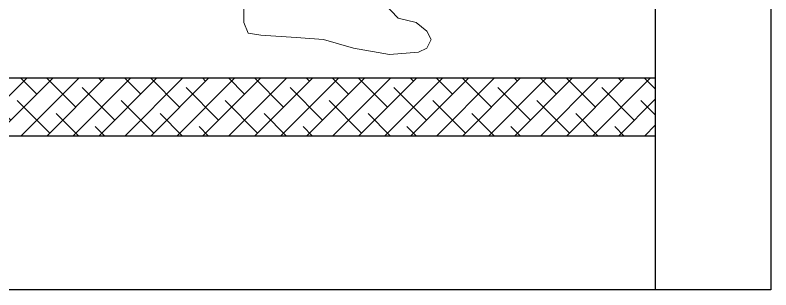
# Model space of a CAD drawing. Extents: x -1568 to -728, y -1287 to -990.
# Drawn here: x -1440.337 to -1436.419, y -1097.69 to -1096.265 of the extents above; entities that cross this region are included whole.
import ezdxf

# ---------------------------------------------------------------- set-up
doc = ezdxf.new("R2010")
doc.units = 0
doc.header["$LTSCALE"] = 5
doc.layers.get('0').update_dxf_attribs({"linetype": 'CONTINUOUS'})
doc.layers.add('fz', color=7, linetype='CONTINUOUS')
doc.layers.add('道路结构', color=7, linetype='CONTINUOUS')
doc.layers.add('标注', color=4, linetype='CONTINUOUS', lineweight=15)
doc.styles.get("Standard").update_dxf_attribs({"font": 'simplex1.shx', "width": 0.7, "bigfont": 'hztxt.shx'})

# ---------------------------------------------------------------- blocks, each defined once
blk = doc.blocks.new('单车')
at = {"color": 143, "linetype": 'Continuous'}
for p, q in [((-1439.1513, -1096.3034), (-1439.1513, -1096.1324)), ((-1438.4287, -1096.1986), (-1438.3515, -1096.2813)), ((-1438.3515, -1096.2813), (-1438.2577, -1096.3034)), ((-1439.1293, -1096.3585), (-1439.1513, -1096.3034)), ((-1438.2577, -1096.3034), (-1438.2025, -1096.3475)), ((-1439.0631, -1096.3696), (-1439.1293, -1096.3585)), ((-1438.881, -1096.3806), (-1439.0631, -1096.3696)), ((-1438.2025, -1096.3475), (-1438.1805, -1096.3916)), ((-1438.7376, -1096.3916), (-1438.881, -1096.3806)), ((-1438.5832, -1096.4358), (-1438.7376, -1096.3916)), ((-1438.1805, -1096.3916), (-1438.2025, -1096.4358)), ((-1438.3956, -1096.4688), (-1438.5832, -1096.4358)), ((-1438.2025, -1096.4358), (-1438.2467, -1096.4578)), ((-1438.2467, -1096.4578), (-1438.3956, -1096.4688))]:
    blk.add_line(p, q, dxfattribs=at)
at = {"color": 143, "width": 0.8, "flags": 9}
for tag in ['YSIZE', 'XSIZE']:
    blk.add_attdef(tag, (-1438.3956, -1096.4688), '', height=0.00181, dxfattribs=at)

msp = doc.modelspace()

# ---------------------------------------------------------------- hatches: boundary and pattern name
at = {"layer": 'fz'}
h = msp.add_hatch(dxfattribs=at)
h.set_pattern_fill('ANSI38', color=256, scale=0.03, style=0)
h.set_pattern_definition([(44.9999999996, (-943708.68561, -2580597.65598), (-0.0673519209076, 0.0673519209085), []), (134.9999999996, (-943708.68561, -2580597.65598), (-0.2020557627236, 0.0673519209094), [0.238125, -0.142875])])
h.paths.add_polyline_path([(-1442.4189, -1096.59021), (-1442.4189, -1096.89021), (-1437.0189, -1096.89021), (-1437.0189, -1096.59021)])

# ---------------------------------------------------------------- linework, layer by layer
for p, q in [((-1465.7689, -1096.59021), (-1437.0189, -1096.59021)), ((-1442.4189, -1096.89021), (-1437.0189, -1096.89021))]:
    msp.add_line(p, q)
at = {"layer": '道路结构'}
for p, q in [((-1437.0189, -1095.95427), (-1437.0189, -1097.69021)), ((-1436.4189, -1095.95427), (-1436.4189, -1097.69021)), ((-1437.0189, -1097.69021), (-1449.76869, -1097.69021)), ((-1436.4189, -1097.69021), (-1437.0189, -1097.69021))]:
    msp.add_line(p, q, dxfattribs=at)

# ---------------------------------------------------------------- block references
at = {"layer": '标注'}
msp.add_blockref('单车', (0, 0), dxfattribs=at)

doc.saveas('drawing.dxf')
